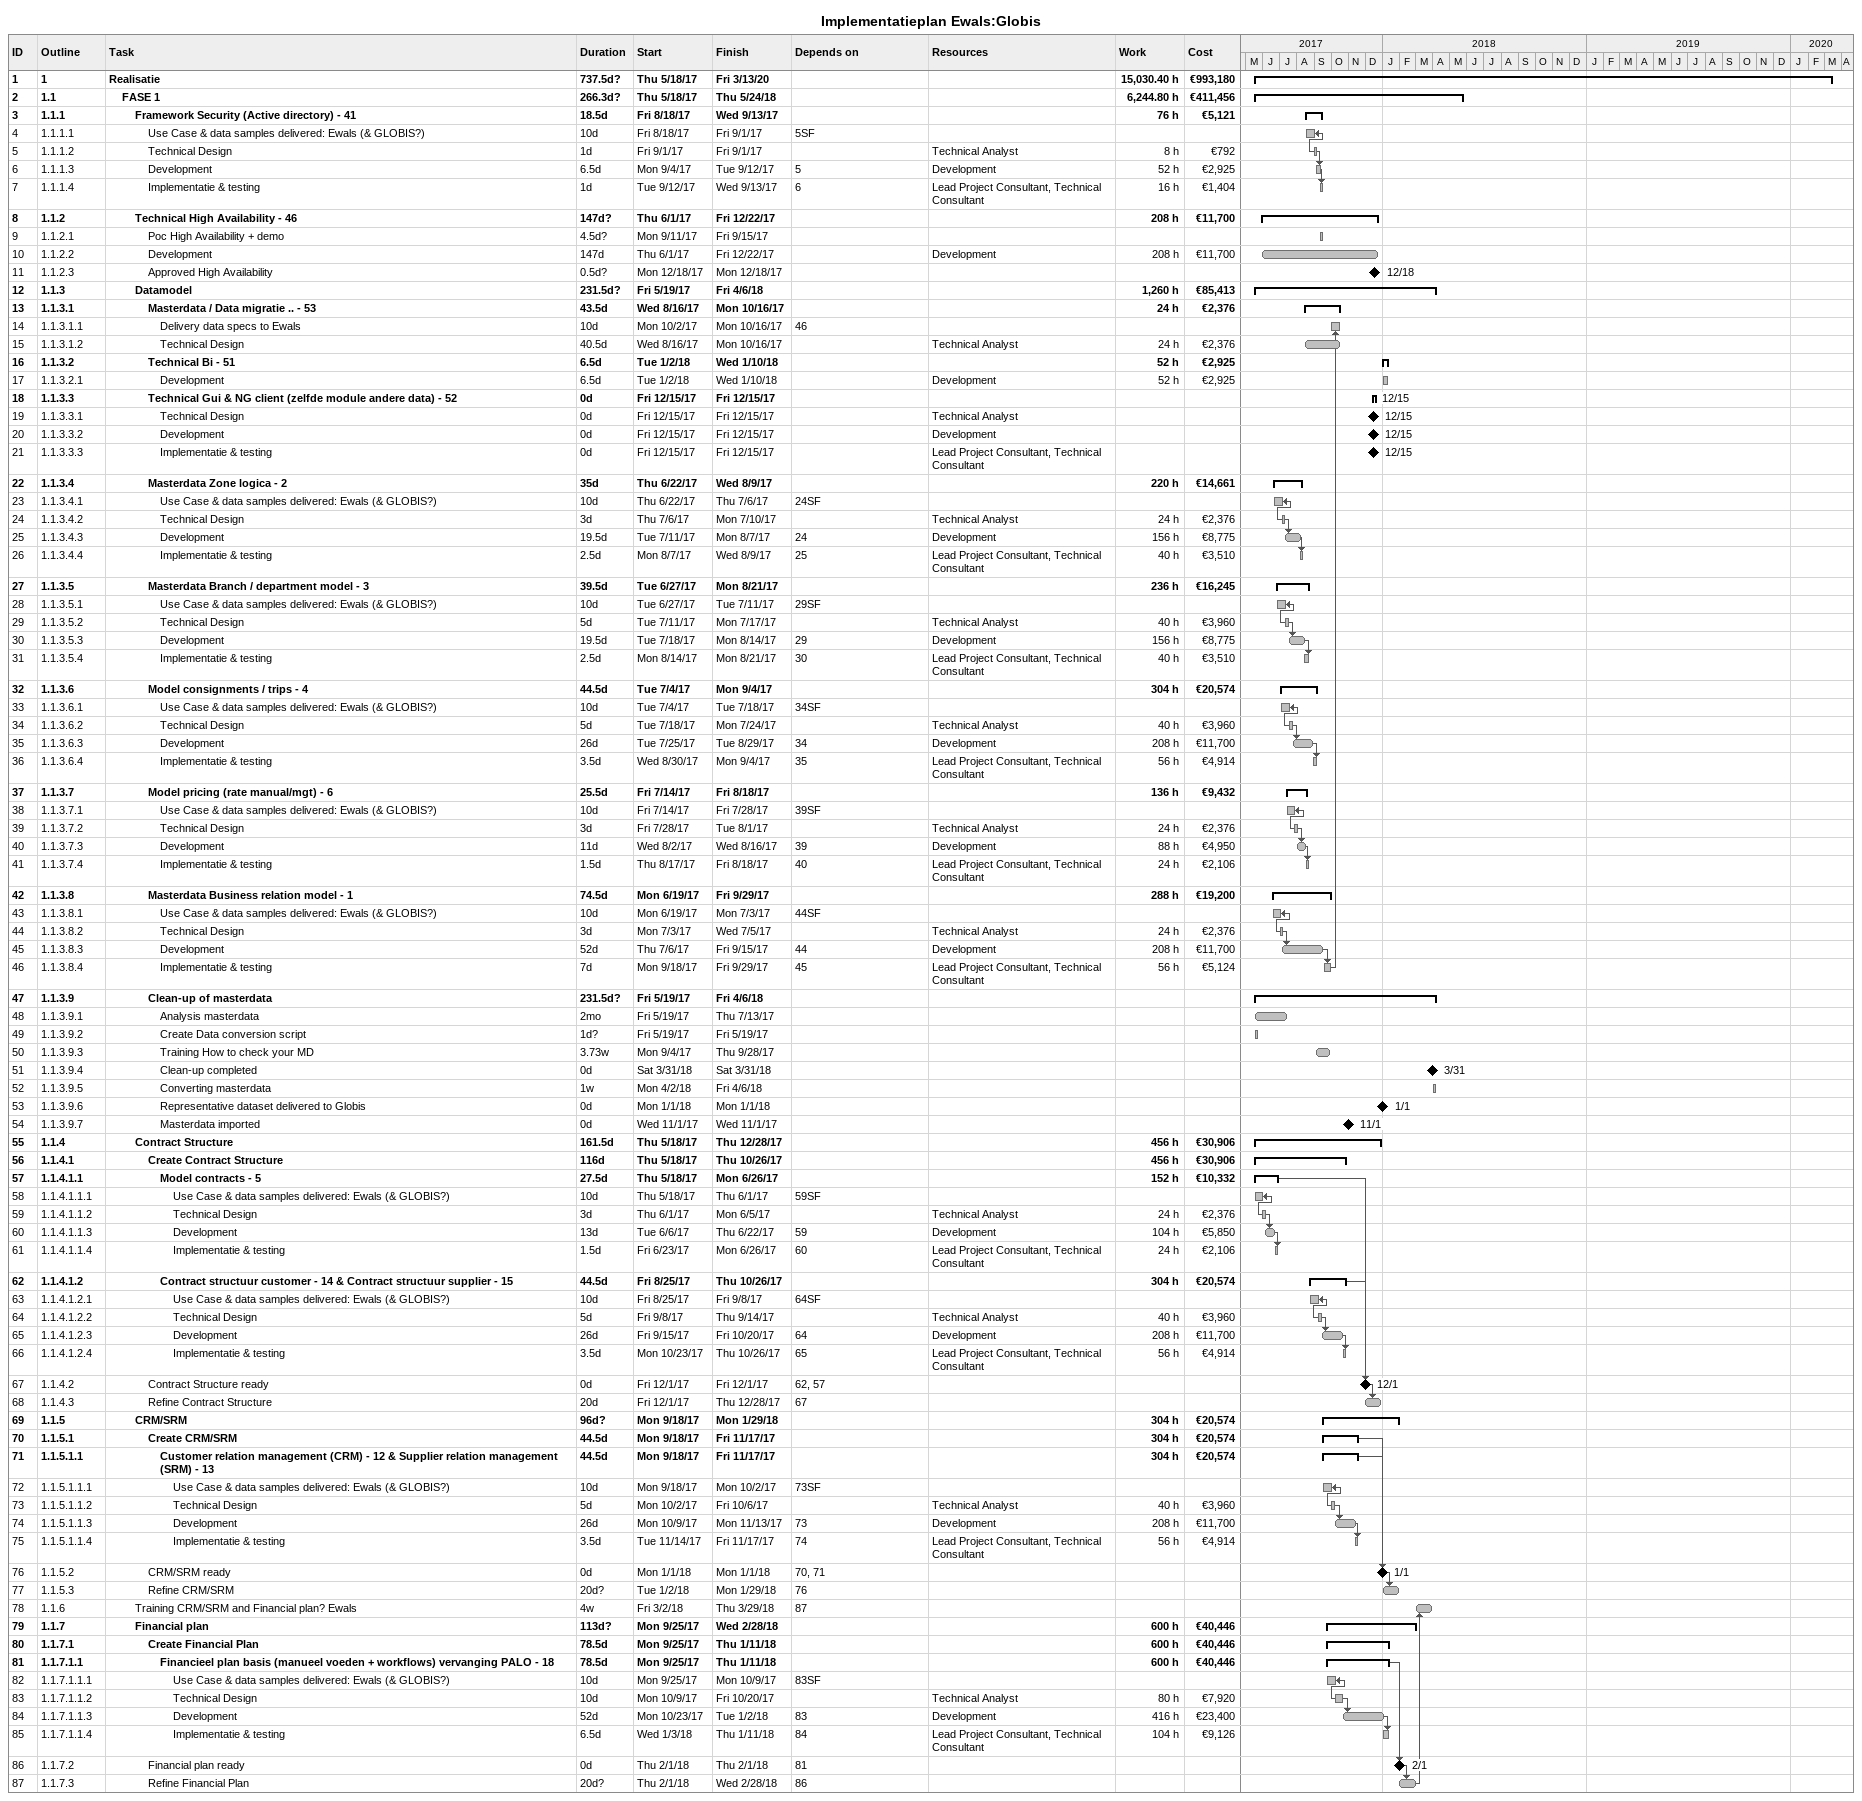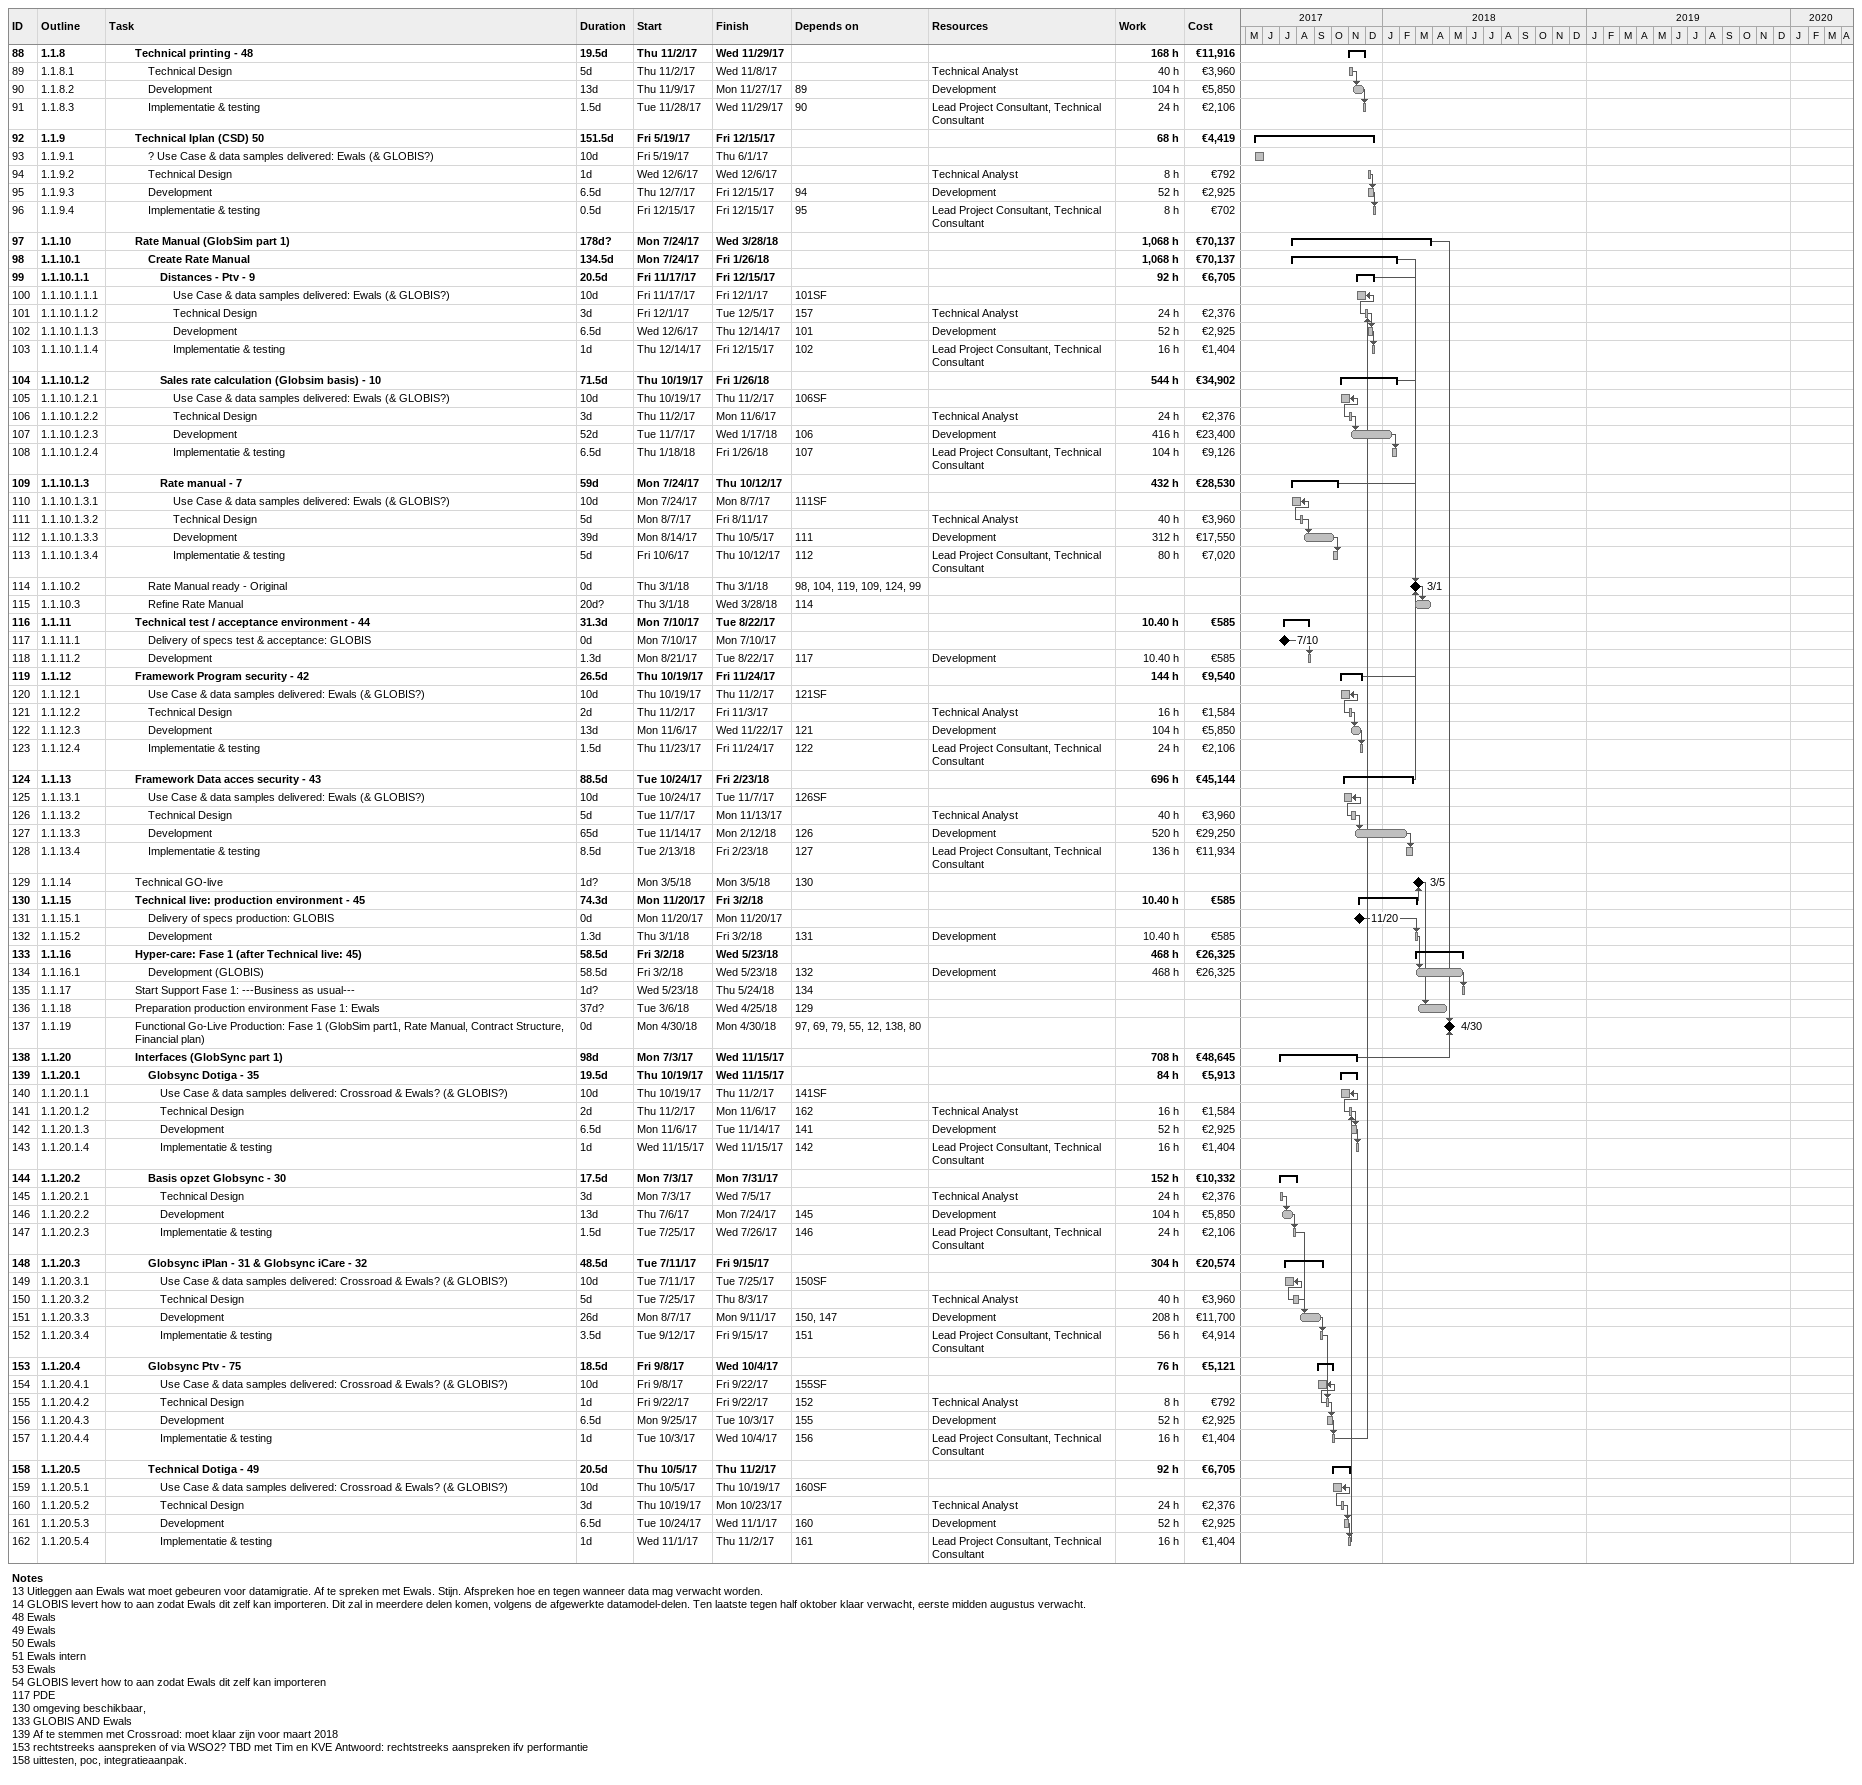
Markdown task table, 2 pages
Implementatieplan Ewals:Globis

| ID | WBS | Task | Duration | Start | Finish | Predecessors | Resources | Work (h) | Cost (€) |
|---|---|---|---|---|---|---|---|---|---|
| 1 | 1 | **Realisatie** | 737.5d? | 2017-05-18 | 2020-03-13 |  |  | 15030.40 | 993180 |
| 2 | 1.1 | **FASE 1** | 266.3d? | 2017-05-18 | 2018-05-24 |  |  | 6244.80 | 411456 |
| 3 | 1.1.1 | **Framework Security (Active directory) - 41** | 18.5d | 2017-08-18 | 2017-09-13 |  |  | 76 | 5121 |
| 4 | 1.1.1.1 | Use Case & data samples delivered: Ewals (& GLOBIS?) | 10d | 2017-08-18 | 2017-09-01 | 5SF |  |  |  |
| 5 | 1.1.1.2 | Technical Design | 1d | 2017-09-01 | 2017-09-01 |  | Technical Analyst | 8 | 792 |
| 6 | 1.1.1.3 | Development | 6.5d | 2017-09-04 | 2017-09-12 | 5 | Development | 52 | 2925 |
| 7 | 1.1.1.4 | Implementatie & testing | 1d | 2017-09-12 | 2017-09-13 | 6 | Lead Project Consultant, Technical Consultant | 16 | 1404 |
| 8 | 1.1.2 | **Technical High Availability - 46** | 147d? | 2017-06-01 | 2017-12-22 |  |  | 208 | 11700 |
| 9 | 1.1.2.1 | Poc High Availability + demo | 4.5d? | 2017-09-11 | 2017-09-15 |  |  |  |  |
| 10 | 1.1.2.2 | Development | 147d | 2017-06-01 | 2017-12-22 |  | Development | 208 | 11700 |
| 11 | 1.1.2.3 | Approved High Availability | 0.5d? | 2017-12-18 | 2017-12-18 |  |  |  |  |
| 12 | 1.1.3 | **Datamodel** | 231.5d? | 2017-05-19 | 2018-04-06 |  |  | 1260 | 85413 |
| 13 | 1.1.3.1 | **Masterdata / Data migratie .. - 53** | 43.5d | 2017-08-16 | 2017-10-16 |  |  | 24 | 2376 |
| 14 | 1.1.3.1.1 | Delivery data specs to Ewals | 10d | 2017-10-02 | 2017-10-16 | 46 |  |  |  |
| 15 | 1.1.3.1.2 | Technical Design | 40.5d | 2017-08-16 | 2017-10-16 |  | Technical Analyst | 24 | 2376 |
| 16 | 1.1.3.2 | **Technical Bi - 51** | 6.5d | 2018-01-02 | 2018-01-10 |  |  | 52 | 2925 |
| 17 | 1.1.3.2.1 | Development | 6.5d | 2018-01-02 | 2018-01-10 |  | Development | 52 | 2925 |
| 18 | 1.1.3.3 | **Technical Gui & NG client (zelfde module andere data) - 52** | 0d | 2017-12-15 | 2017-12-15 |  |  |  |  |
| 19 | 1.1.3.3.1 | Technical Design | 0d | 2017-12-15 | 2017-12-15 |  | Technical Analyst |  |  |
| 20 | 1.1.3.3.2 | Development | 0d | 2017-12-15 | 2017-12-15 |  | Development |  |  |
| 21 | 1.1.3.3.3 | Implementatie & testing | 0d | 2017-12-15 | 2017-12-15 |  | Lead Project Consultant, Technical Consultant |  |  |
| 22 | 1.1.3.4 | **Masterdata Zone logica - 2** | 35d | 2017-06-22 | 2017-08-09 |  |  | 220 | 14661 |
| 23 | 1.1.3.4.1 | Use Case & data samples delivered: Ewals (& GLOBIS?) | 10d | 2017-06-22 | 2017-07-06 | 24SF |  |  |  |
| 24 | 1.1.3.4.2 | Technical Design | 3d | 2017-07-06 | 2017-07-10 |  | Technical Analyst | 24 | 2376 |
| 25 | 1.1.3.4.3 | Development | 19.5d | 2017-07-11 | 2017-08-07 | 24 | Development | 156 | 8775 |
| 26 | 1.1.3.4.4 | Implementatie & testing | 2.5d | 2017-08-07 | 2017-08-09 | 25 | Lead Project Consultant, Technical Consultant | 40 | 3510 |
| 27 | 1.1.3.5 | **Masterdata Branch / department model - 3** | 39.5d | 2017-06-27 | 2017-08-21 |  |  | 236 | 16245 |
| 28 | 1.1.3.5.1 | Use Case & data samples delivered: Ewals (& GLOBIS?) | 10d | 2017-06-27 | 2017-07-11 | 29SF |  |  |  |
| 29 | 1.1.3.5.2 | Technical Design | 5d | 2017-07-11 | 2017-07-17 |  | Technical Analyst | 40 | 3960 |
| 30 | 1.1.3.5.3 | Development | 19.5d | 2017-07-18 | 2017-08-14 | 29 | Development | 156 | 8775 |
| 31 | 1.1.3.5.4 | Implementatie & testing | 2.5d | 2017-08-14 | 2017-08-21 | 30 | Lead Project Consultant, Technical Consultant | 40 | 3510 |
| 32 | 1.1.3.6 | **Model consignments / trips - 4** | 44.5d | 2017-07-04 | 2017-09-04 |  |  | 304 | 20574 |
| 33 | 1.1.3.6.1 | Use Case & data samples delivered: Ewals (& GLOBIS?) | 10d | 2017-07-04 | 2017-07-18 | 34SF |  |  |  |
| 34 | 1.1.3.6.2 | Technical Design | 5d | 2017-07-18 | 2017-07-24 |  | Technical Analyst | 40 | 3960 |
| 35 | 1.1.3.6.3 | Development | 26d | 2017-07-25 | 2017-08-29 | 34 | Development | 208 | 11700 |
| 36 | 1.1.3.6.4 | Implementatie & testing | 3.5d | 2017-08-30 | 2017-09-04 | 35 | Lead Project Consultant, Technical Consultant | 56 | 4914 |
| 37 | 1.1.3.7 | **Model pricing (rate manual/mgt) - 6** | 25.5d | 2017-07-14 | 2017-08-18 |  |  | 136 | 9432 |
| 38 | 1.1.3.7.1 | Use Case & data samples delivered: Ewals (& GLOBIS?) | 10d | 2017-07-14 | 2017-07-28 | 39SF |  |  |  |
| 39 | 1.1.3.7.2 | Technical Design | 3d | 2017-07-28 | 2017-08-01 |  | Technical Analyst | 24 | 2376 |
| 40 | 1.1.3.7.3 | Development | 11d | 2017-08-02 | 2017-08-16 | 39 | Development | 88 | 4950 |
| 41 | 1.1.3.7.4 | Implementatie & testing | 1.5d | 2017-08-17 | 2017-08-18 | 40 | Lead Project Consultant, Technical Consultant | 24 | 2106 |
| 42 | 1.1.3.8 | **Masterdata Business relation model - 1** | 74.5d | 2017-06-19 | 2017-09-29 |  |  | 288 | 19200 |
| 43 | 1.1.3.8.1 | Use Case & data samples delivered: Ewals (& GLOBIS?) | 10d | 2017-06-19 | 2017-07-03 | 44SF |  |  |  |
| 44 | 1.1.3.8.2 | Technical Design | 3d | 2017-07-03 | 2017-07-05 |  | Technical Analyst | 24 | 2376 |
| 45 | 1.1.3.8.3 | Development | 52d | 2017-07-06 | 2017-09-15 | 44 | Development | 208 | 11700 |
| 46 | 1.1.3.8.4 | Implementatie & testing | 7d | 2017-09-18 | 2017-09-29 | 45 | Lead Project Consultant, Technical Consultant | 56 | 5124 |
| 47 | 1.1.3.9 | **Clean-up of masterdata** | 231.5d? | 2017-05-19 | 2018-04-06 |  |  |  |  |
| 48 | 1.1.3.9.1 | Analysis masterdata | 2mo | 2017-05-19 | 2017-07-13 |  |  |  |  |
| 49 | 1.1.3.9.2 | Create Data conversion script | 1d? | 2017-05-19 | 2017-05-19 |  |  |  |  |
| 50 | 1.1.3.9.3 | Training How to check your MD | 3.73w | 2017-09-04 | 2017-09-28 |  |  |  |  |
| 51 | 1.1.3.9.4 | Clean-up completed | 0d | 2018-03-31 | 2018-03-31 |  |  |  |  |
| 52 | 1.1.3.9.5 | Converting masterdata | 1w | 2018-04-02 | 2018-04-06 |  |  |  |  |
| 53 | 1.1.3.9.6 | Representative dataset delivered to Globis | 0d | 2018-01-01 | 2018-01-01 |  |  |  |  |
| 54 | 1.1.3.9.7 | Masterdata imported | 0d | 2017-11-01 | 2017-11-01 |  |  |  |  |
| 55 | 1.1.4 | **Contract Structure** | 161.5d | 2017-05-18 | 2017-12-28 |  |  | 456 | 30906 |
| 56 | 1.1.4.1 | **Create Contract Structure** | 116d | 2017-05-18 | 2017-10-26 |  |  | 456 | 30906 |
| 57 | 1.1.4.1.1 | **Model contracts - 5** | 27.5d | 2017-05-18 | 2017-06-26 |  |  | 152 | 10332 |
| 58 | 1.1.4.1.1.1 | Use Case & data samples delivered: Ewals (& GLOBIS?) | 10d | 2017-05-18 | 2017-06-01 | 59SF |  |  |  |
| 59 | 1.1.4.1.1.2 | Technical Design | 3d | 2017-06-01 | 2017-06-05 |  | Technical Analyst | 24 | 2376 |
| 60 | 1.1.4.1.1.3 | Development | 13d | 2017-06-06 | 2017-06-22 | 59 | Development | 104 | 5850 |
| 61 | 1.1.4.1.1.4 | Implementatie & testing | 1.5d | 2017-06-23 | 2017-06-26 | 60 | Lead Project Consultant, Technical Consultant | 24 | 2106 |
| 62 | 1.1.4.1.2 | **Contract structuur customer - 14 & Contract structuur supplier - 15** | 44.5d | 2017-08-25 | 2017-10-26 |  |  | 304 | 20574 |
| 63 | 1.1.4.1.2.1 | Use Case & data samples delivered: Ewals (& GLOBIS?) | 10d | 2017-08-25 | 2017-09-08 | 64SF |  |  |  |
| 64 | 1.1.4.1.2.2 | Technical Design | 5d | 2017-09-08 | 2017-09-14 |  | Technical Analyst | 40 | 3960 |
| 65 | 1.1.4.1.2.3 | Development | 26d | 2017-09-15 | 2017-10-20 | 64 | Development | 208 | 11700 |
| 66 | 1.1.4.1.2.4 | Implementatie & testing | 3.5d | 2017-10-23 | 2017-10-26 | 65 | Lead Project Consultant, Technical Consultant | 56 | 4914 |
| 67 | 1.1.4.2 | Contract Structure ready | 0d | 2017-12-01 | 2017-12-01 | 62, 57 |  |  |  |
| 68 | 1.1.4.3 | Refine Contract Structure | 20d | 2017-12-01 | 2017-12-28 | 67 |  |  |  |
| 69 | 1.1.5 | **CRM/SRM** | 96d? | 2017-09-18 | 2018-01-29 |  |  | 304 | 20574 |
| 70 | 1.1.5.1 | **Create CRM/SRM** | 44.5d | 2017-09-18 | 2017-11-17 |  |  | 304 | 20574 |
| 71 | 1.1.5.1.1 | **Customer relation management (CRM) - 12 & Supplier relation management (SRM) - 13** | 44.5d | 2017-09-18 | 2017-11-17 |  |  | 304 | 20574 |
| 72 | 1.1.5.1.1.1 | Use Case & data samples delivered: Ewals (& GLOBIS?) | 10d | 2017-09-18 | 2017-10-02 | 73SF |  |  |  |
| 73 | 1.1.5.1.1.2 | Technical Design | 5d | 2017-10-02 | 2017-10-06 |  | Technical Analyst | 40 | 3960 |
| 74 | 1.1.5.1.1.3 | Development | 26d | 2017-10-09 | 2017-11-13 | 73 | Development | 208 | 11700 |
| 75 | 1.1.5.1.1.4 | Implementatie & testing | 3.5d | 2017-11-14 | 2017-11-17 | 74 | Lead Project Consultant, Technical Consultant | 56 | 4914 |
| 76 | 1.1.5.2 | CRM/SRM ready | 0d | 2018-01-01 | 2018-01-01 | 70, 71 |  |  |  |
| 77 | 1.1.5.3 | Refine CRM/SRM | 20d? | 2018-01-02 | 2018-01-29 | 76 |  |  |  |
| 78 | 1.1.6 | Training CRM/SRM and Financial plan? Ewals | 4w | 2018-03-02 | 2018-03-29 | 87 |  |  |  |
| 79 | 1.1.7 | **Financial plan** | 113d? | 2017-09-25 | 2018-02-28 |  |  | 600 | 40446 |
| 80 | 1.1.7.1 | **Create Financial Plan** | 78.5d | 2017-09-25 | 2018-01-11 |  |  | 600 | 40446 |
| 81 | 1.1.7.1.1 | **Financieel plan basis (manueel voeden + workflows) vervanging PALO - 18** | 78.5d | 2017-09-25 | 2018-01-11 |  |  | 600 | 40446 |
| 82 | 1.1.7.1.1.1 | Use Case & data samples delivered: Ewals (& GLOBIS?) | 10d | 2017-09-25 | 2017-10-09 | 83SF |  |  |  |
| 83 | 1.1.7.1.1.2 | Technical Design | 10d | 2017-10-09 | 2017-10-20 |  | Technical Analyst | 80 | 7920 |
| 84 | 1.1.7.1.1.3 | Development | 52d | 2017-10-23 | 2018-01-02 | 83 | Development | 416 | 23400 |
| 85 | 1.1.7.1.1.4 | Implementatie & testing | 6.5d | 2018-01-03 | 2018-01-11 | 84 | Lead Project Consultant, Technical Consultant | 104 | 9126 |
| 86 | 1.1.7.2 | Financial plan ready | 0d | 2018-02-01 | 2018-02-01 | 81 |  |  |  |
| 87 | 1.1.7.3 | Refine Financial Plan | 20d? | 2018-02-01 | 2018-02-28 | 86 |  |  |  |
| 88 | 1.1.8 | **Technical printing - 48** | 19.5d | 2017-11-02 | 2017-11-29 |  |  | 168 | 11916 |
| 89 | 1.1.8.1 | Technical Design | 5d | 2017-11-02 | 2017-11-08 |  | Technical Analyst | 40 | 3960 |
| 90 | 1.1.8.2 | Development | 13d | 2017-11-09 | 2017-11-27 | 89 | Development | 104 | 5850 |
| 91 | 1.1.8.3 | Implementatie & testing | 1.5d | 2017-11-28 | 2017-11-29 | 90 | Lead Project Consultant, Technical Consultant | 24 | 2106 |
| 92 | 1.1.9 | **Technical Iplan (CSD) 50** | 151.5d | 2017-05-19 | 2017-12-15 |  |  | 68 | 4419 |
| 93 | 1.1.9.1 | ? Use Case & data samples delivered: Ewals (& GLOBIS?) | 10d | 2017-05-19 | 2017-06-01 |  |  |  |  |
| 94 | 1.1.9.2 | Technical Design | 1d | 2017-12-06 | 2017-12-06 |  | Technical Analyst | 8 | 792 |
| 95 | 1.1.9.3 | Development | 6.5d | 2017-12-07 | 2017-12-15 | 94 | Development | 52 | 2925 |
| 96 | 1.1.9.4 | Implementatie & testing | 0.5d | 2017-12-15 | 2017-12-15 | 95 | Lead Project Consultant, Technical Consultant | 8 | 702 |
| 97 | 1.1.10 | **Rate Manual (GlobSim part 1)** | 178d? | 2017-07-24 | 2018-03-28 |  |  | 1068 | 70137 |
| 98 | 1.1.10.1 | **Create Rate Manual** | 134.5d | 2017-07-24 | 2018-01-26 |  |  | 1068 | 70137 |
| 99 | 1.1.10.1.1 | **Distances - Ptv - 9** | 20.5d | 2017-11-17 | 2017-12-15 |  |  | 92 | 6705 |
| 100 | 1.1.10.1.1.1 | Use Case & data samples delivered: Ewals (& GLOBIS?) | 10d | 2017-11-17 | 2017-12-01 | 101SF |  |  |  |
| 101 | 1.1.10.1.1.2 | Technical Design | 3d | 2017-12-01 | 2017-12-05 | 157 | Technical Analyst | 24 | 2376 |
| 102 | 1.1.10.1.1.3 | Development | 6.5d | 2017-12-06 | 2017-12-14 | 101 | Development | 52 | 2925 |
| 103 | 1.1.10.1.1.4 | Implementatie & testing | 1d | 2017-12-14 | 2017-12-15 | 102 | Lead Project Consultant, Technical Consultant | 16 | 1404 |
| 104 | 1.1.10.1.2 | **Sales rate calculation (Globsim basis) - 10** | 71.5d | 2017-10-19 | 2018-01-26 |  |  | 544 | 34902 |
| 105 | 1.1.10.1.2.1 | Use Case & data samples delivered: Ewals (& GLOBIS?) | 10d | 2017-10-19 | 2017-11-02 | 106SF |  |  |  |
| 106 | 1.1.10.1.2.2 | Technical Design | 3d | 2017-11-02 | 2017-11-06 |  | Technical Analyst | 24 | 2376 |
| 107 | 1.1.10.1.2.3 | Development | 52d | 2017-11-07 | 2018-01-17 | 106 | Development | 416 | 23400 |
| 108 | 1.1.10.1.2.4 | Implementatie & testing | 6.5d | 2018-01-18 | 2018-01-26 | 107 | Lead Project Consultant, Technical Consultant | 104 | 9126 |
| 109 | 1.1.10.1.3 | **Rate manual - 7** | 59d | 2017-07-24 | 2017-10-12 |  |  | 432 | 28530 |
| 110 | 1.1.10.1.3.1 | Use Case & data samples delivered: Ewals (& GLOBIS?) | 10d | 2017-07-24 | 2017-08-07 | 111SF |  |  |  |
| 111 | 1.1.10.1.3.2 | Technical Design | 5d | 2017-08-07 | 2017-08-11 |  | Technical Analyst | 40 | 3960 |
| 112 | 1.1.10.1.3.3 | Development | 39d | 2017-08-14 | 2017-10-05 | 111 | Development | 312 | 17550 |
| 113 | 1.1.10.1.3.4 | Implementatie & testing | 5d | 2017-10-06 | 2017-10-12 | 112 | Lead Project Consultant, Technical Consultant | 80 | 7020 |
| 114 | 1.1.10.2 | Rate Manual ready - Original | 0d | 2018-03-01 | 2018-03-01 | 98, 104, 119, 109, 124, 99 |  |  |  |
| 115 | 1.1.10.3 | Refine Rate Manual | 20d? | 2018-03-01 | 2018-03-28 | 114 |  |  |  |
| 116 | 1.1.11 | **Technical test / acceptance environment - 44** | 31.3d | 2017-07-10 | 2017-08-22 |  |  | 10.40 | 585 |
| 117 | 1.1.11.1 | Delivery of specs test & acceptance: GLOBIS | 0d | 2017-07-10 | 2017-07-10 |  |  |  |  |
| 118 | 1.1.11.2 | Development | 1.3d | 2017-08-21 | 2017-08-22 | 117 | Development | 10.40 | 585 |
| 119 | 1.1.12 | **Framework Program security - 42** | 26.5d | 2017-10-19 | 2017-11-24 |  |  | 144 | 9540 |
| 120 | 1.1.12.1 | Use Case & data samples delivered: Ewals (& GLOBIS?) | 10d | 2017-10-19 | 2017-11-02 | 121SF |  |  |  |
| 121 | 1.1.12.2 | Technical Design | 2d | 2017-11-02 | 2017-11-03 |  | Technical Analyst | 16 | 1584 |
| 122 | 1.1.12.3 | Development | 13d | 2017-11-06 | 2017-11-22 | 121 | Development | 104 | 5850 |
| 123 | 1.1.12.4 | Implementatie & testing | 1.5d | 2017-11-23 | 2017-11-24 | 122 | Lead Project Consultant, Technical Consultant | 24 | 2106 |
| 124 | 1.1.13 | **Framework Data acces security - 43** | 88.5d | 2017-10-24 | 2018-02-23 |  |  | 696 | 45144 |
| 125 | 1.1.13.1 | Use Case & data samples delivered: Ewals (& GLOBIS?) | 10d | 2017-10-24 | 2017-11-07 | 126SF |  |  |  |
| 126 | 1.1.13.2 | Technical Design | 5d | 2017-11-07 | 2017-11-13 |  | Technical Analyst | 40 | 3960 |
| 127 | 1.1.13.3 | Development | 65d | 2017-11-14 | 2018-02-12 | 126 | Development | 520 | 29250 |
| 128 | 1.1.13.4 | Implementatie & testing | 8.5d | 2018-02-13 | 2018-02-23 | 127 | Lead Project Consultant, Technical Consultant | 136 | 11934 |
| 129 | 1.1.14 | Technical GO-live | 1d? | 2018-03-05 | 2018-03-05 | 130 |  |  |  |
| 130 | 1.1.15 | **Technical live: production environment - 45** | 74.3d | 2017-11-20 | 2018-03-02 |  |  | 10.40 | 585 |
| 131 | 1.1.15.1 | Delivery of specs production: GLOBIS | 0d | 2017-11-20 | 2017-11-20 |  |  |  |  |
| 132 | 1.1.15.2 | Development | 1.3d | 2018-03-01 | 2018-03-02 | 131 | Development | 10.40 | 585 |
| 133 | 1.1.16 | **Hyper-care: Fase 1 (after Technical live: 45)** | 58.5d | 2018-03-02 | 2018-05-23 |  |  | 468 | 26325 |
| 134 | 1.1.16.1 | Development (GLOBIS) | 58.5d | 2018-03-02 | 2018-05-23 | 132 | Development | 468 | 26325 |
| 135 | 1.1.17 | Start Support Fase 1: ---Business as usual--- | 1d? | 2018-05-23 | 2018-05-24 | 134 |  |  |  |
| 136 | 1.1.18 | Preparation production environment Fase 1: Ewals | 37d? | 2018-03-06 | 2018-04-25 | 129 |  |  |  |
| 137 | 1.1.19 | Functional Go-Live Production: Fase 1 (GlobSim part1, Rate Manual, Contract Structure, Financial plan) | 0d | 2018-04-30 | 2018-04-30 | 97, 69, 79, 55, 12, 138, 80 |  |  |  |
| 138 | 1.1.20 | **Interfaces (GlobSync part 1)** | 98d | 2017-07-03 | 2017-11-15 |  |  | 708 | 48645 |
| 139 | 1.1.20.1 | **Globsync Dotiga - 35** | 19.5d | 2017-10-19 | 2017-11-15 |  |  | 84 | 5913 |
| 140 | 1.1.20.1.1 | Use Case & data samples delivered: Crossroad & Ewals? (& GLOBIS?) | 10d | 2017-10-19 | 2017-11-02 | 141SF |  |  |  |
| 141 | 1.1.20.1.2 | Technical Design | 2d | 2017-11-02 | 2017-11-06 | 162 | Technical Analyst | 16 | 1584 |
| 142 | 1.1.20.1.3 | Development | 6.5d | 2017-11-06 | 2017-11-14 | 141 | Development | 52 | 2925 |
| 143 | 1.1.20.1.4 | Implementatie & testing | 1d | 2017-11-15 | 2017-11-15 | 142 | Lead Project Consultant, Technical Consultant | 16 | 1404 |
| 144 | 1.1.20.2 | **Basis opzet Globsync - 30** | 17.5d | 2017-07-03 | 2017-07-31 |  |  | 152 | 10332 |
| 145 | 1.1.20.2.1 | Technical Design | 3d | 2017-07-03 | 2017-07-05 |  | Technical Analyst | 24 | 2376 |
| 146 | 1.1.20.2.2 | Development | 13d | 2017-07-06 | 2017-07-24 | 145 | Development | 104 | 5850 |
| 147 | 1.1.20.2.3 | Implementatie & testing | 1.5d | 2017-07-25 | 2017-07-26 | 146 | Lead Project Consultant, Technical Consultant | 24 | 2106 |
| 148 | 1.1.20.3 | **Globsync iPlan - 31 & Globsync iCare - 32** | 48.5d | 2017-07-11 | 2017-09-15 |  |  | 304 | 20574 |
| 149 | 1.1.20.3.1 | Use Case & data samples delivered: Crossroad & Ewals? (& GLOBIS?) | 10d | 2017-07-11 | 2017-07-25 | 150SF |  |  |  |
| 150 | 1.1.20.3.2 | Technical Design | 5d | 2017-07-25 | 2017-08-03 |  | Technical Analyst | 40 | 3960 |
| 151 | 1.1.20.3.3 | Development | 26d | 2017-08-07 | 2017-09-11 | 150, 147 | Development | 208 | 11700 |
| 152 | 1.1.20.3.4 | Implementatie & testing | 3.5d | 2017-09-12 | 2017-09-15 | 151 | Lead Project Consultant, Technical Consultant | 56 | 4914 |
| 153 | 1.1.20.4 | **Globsync Ptv - 75** | 18.5d | 2017-09-08 | 2017-10-04 |  |  | 76 | 5121 |
| 154 | 1.1.20.4.1 | Use Case & data samples delivered: Crossroad & Ewals? (& GLOBIS?) | 10d | 2017-09-08 | 2017-09-22 | 155SF |  |  |  |
| 155 | 1.1.20.4.2 | Technical Design | 1d | 2017-09-22 | 2017-09-22 | 152 | Technical Analyst | 8 | 792 |
| 156 | 1.1.20.4.3 | Development | 6.5d | 2017-09-25 | 2017-10-03 | 155 | Development | 52 | 2925 |
| 157 | 1.1.20.4.4 | Implementatie & testing | 1d | 2017-10-03 | 2017-10-04 | 156 | Lead Project Consultant, Technical Consultant | 16 | 1404 |
| 158 | 1.1.20.5 | **Technical Dotiga - 49** | 20.5d | 2017-10-05 | 2017-11-02 |  |  | 92 | 6705 |
| 159 | 1.1.20.5.1 | Use Case & data samples delivered: Crossroad & Ewals? (& GLOBIS?) | 10d | 2017-10-05 | 2017-10-19 | 160SF |  |  |  |
| 160 | 1.1.20.5.2 | Technical Design | 3d | 2017-10-19 | 2017-10-23 |  | Technical Analyst | 24 | 2376 |
| 161 | 1.1.20.5.3 | Development | 6.5d | 2017-10-24 | 2017-11-01 | 160 | Development | 52 | 2925 |
| 162 | 1.1.20.5.4 | Implementatie & testing | 1d | 2017-11-01 | 2017-11-02 | 161 | Lead Project Consultant, Technical Consultant | 16 | 1404 |

Notes
- 13: Uitleggen aan Ewals wat moet gebeuren voor datamigratie. Af te spreken met Ewals. Stijn. Afspreken hoe en tegen wanneer data mag verwacht worden.
- 14: GLOBIS levert how to aan zodat Ewals dit zelf kan importeren. Dit zal in meerdere delen komen, volgens de afgewerkte datamodel-delen. Ten laatste tegen half oktober klaar verwacht, eerste midden augustus verwacht.
- 48: Ewals
- 49: Ewals
- 50: Ewals
- 51: Ewals intern
- 53: Ewals
- 54: GLOBIS levert how to aan zodat Ewals dit zelf kan importeren
- 117: PDE
- 130: omgeving beschikbaar,
- 133: GLOBIS AND Ewals
- 139: Af te stemmen met Crossroad: moet klaar zijn voor maart 2018
- 153: rechtstreeks aanspreken of via WSO2? TBD met Tim en KVE Antwoord: rechtstreeks aanspreken ifv performantie
- 158: uittesten, poc, integratieaanpak.
